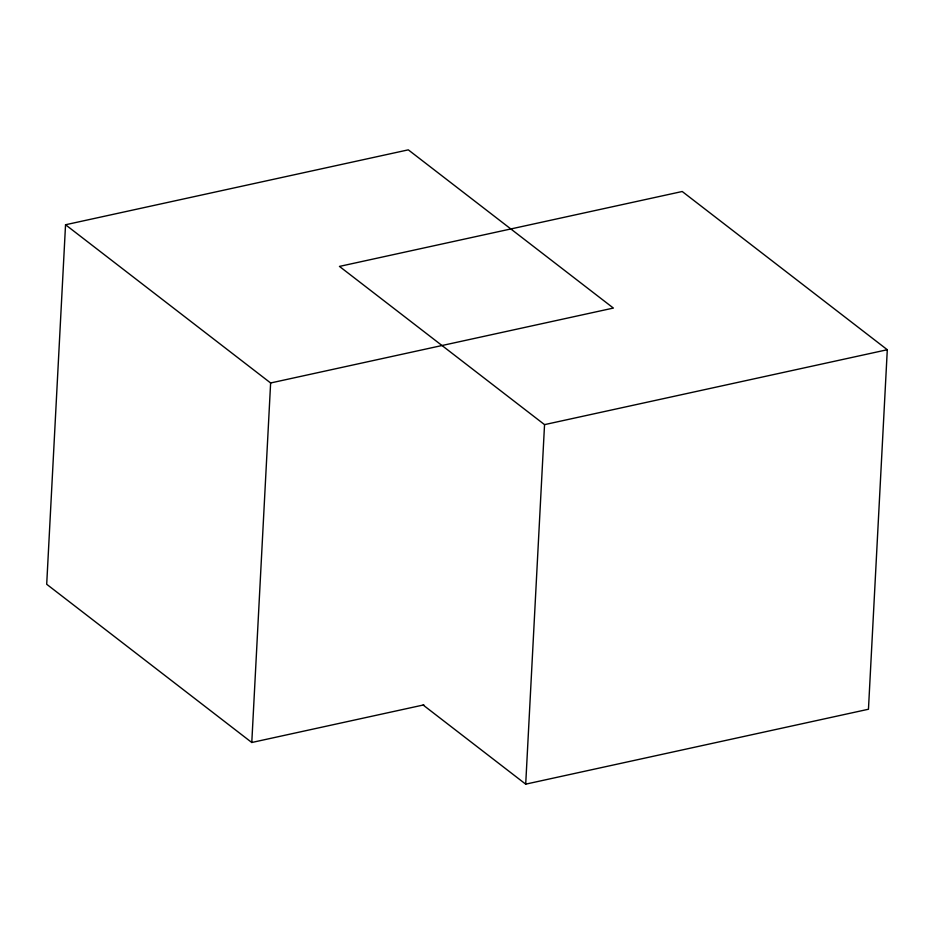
<?xml version="1.0" encoding="UTF-8"?>
<svg xmlns="http://www.w3.org/2000/svg" width="934" height="934" viewBox="0 0 934 934"><rect width="100%" height="100%" fill="white"/><g stroke="black" fill="none" stroke-linecap="round" stroke-linejoin="round"><path stroke-width="1.4" d="M65.543 224.755L270.627 382.975L613.381 308.068L408.298 149.849L65.543 224.755L46.7 584.275L251.783 742.495L423.873 704.878M251.783 742.495L270.627 382.975M525.702 784.151L544.545 424.631L339.462 266.412L682.217 191.505L887.3 349.725L868.457 709.245L525.702 784.151L423.16 705.042M544.545 424.631L887.3 349.725"/></g></svg>
